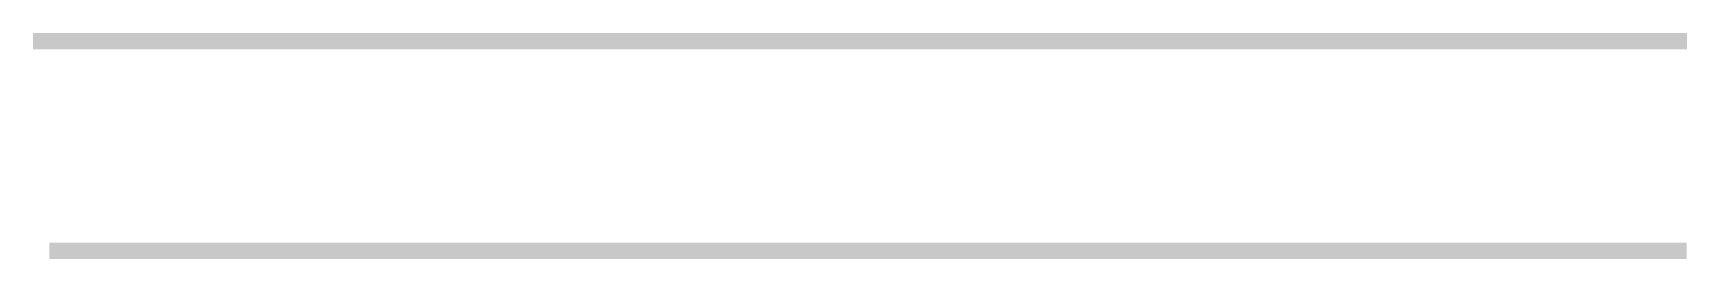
# Model space of a CAD drawing. Header units: millimetres. Extents: x -187347 to 135007, y -6415 to 292048.
# Drawn here: x -187347 to -177317, y 202979 to 204353 of the extents above; entities that cross this region are included whole.
import ezdxf

# ---------------------------------------------------------------- set-up
doc = ezdxf.new("R2010")
doc.units = ezdxf.units.MM
doc.header["$LTSCALE"] = 100
doc.layers.add('A-WALL-PATT', color=7, linetype='Continuous', lineweight=5)

msp = doc.modelspace()

# ---------------------------------------------------------------- hatches: boundary and pattern name
at = {"layer": 'A-WALL-PATT'}
h = msp.add_hatch(dxfattribs=at)
h.set_pattern_fill('FP_28', color=256, angle=-292.61987, style=0, pattern_type=2)
h.set_pattern_definition([(247.38013, (-182336.704, 204333.768), (-0.00031, -50.79954), [13.208, -647.192]), (247.38013, (-182387.503, 204333.768), (-0.00031, -50.79954), [13.208, -647.192]), (247.38013, (-182438.304, 204333.768), (-0.00031, -50.79954), [13.208, -647.192]), (247.38013, (-182489.103, 204333.769), (-0.00031, -50.79954), [13.208, -647.192]), (247.38013, (-182539.903, 204333.769), (-0.00031, -50.79954), [13.208, -647.192]), (292.24913, (-182379.376, 204333.769), (-0.00024, -50.80037), [12.075, -1195.427]), (292.24913, (-182430.175, 204333.769), (-0.00024, -50.80037), [12.075, -1195.427]), (292.24913, (-182480.975, 204333.768), (-0.00024, -50.80037), [12.075, -1195.427]), (292.24913, (-182531.776, 204333.769), (-0.00024, -50.80037), [12.075, -1195.427]), (292.24913, (-182582.576, 204333.768), (-0.00024, -50.80037), [12.075, -1195.427]), (292.24913, (-182633.375, 204333.769), (-0.00024, -50.80037), [12.075, -1195.427]), (292.24913, (-182684.175, 204333.768), (-0.00024, -50.80037), [12.075, -1195.427]), (292.24913, (-182734.976, 204333.769), (-0.00024, -50.80037), [12.075, -1195.427]), (292.24913, (-182785.776, 204333.768), (-0.00024, -50.80037), [12.075, -1195.427]), (67.75113, (-182366.676, 204322.592), (0.00048, -50.80037), [12.075, -1195.427]), (67.75113, (-182417.475, 204322.592), (0.00048, -50.80037), [12.075, -1195.427]), (67.75113, (-182468.276, 204322.592), (0.00048, -50.80037), [12.075, -1195.427]), (67.75113, (-182519.075, 204322.593), (0.00048, -50.80037), [12.075, -1195.427]), (67.75113, (-182569.875, 204322.593), (0.00048, -50.80037), [12.075, -1195.427]), (67.75113, (-182620.676, 204322.593), (0.00048, -50.80037), [12.075, -1195.427]), (67.75113, (-182671.475, 204322.593), (0.00048, -50.80037), [12.075, -1195.427]), (67.75113, (-182722.275, 204322.592), (0.00048, -50.80037), [12.075, -1195.427]), (67.75113, (-182773.076, 204322.593), (0.00048, -50.80037), [12.075, -1195.427]), (112.62013, (-182348.895, 204321.577), (0.00055, -50.79954), [13.208, -647.192]), (112.62013, (-182399.695, 204321.577), (0.00055, -50.79954), [13.208, -647.192]), (112.62013, (-182450.496, 204321.577), (0.00055, -50.79954), [13.208, -647.192]), (112.62013, (-182501.295, 204321.577), (0.00055, -50.79954), [13.208, -647.192]), (112.62013, (-182552.095, 204321.576), (0.00055, -50.79954), [13.208, -647.192]), (261.87013, (-182334.1635, 204342.4045), (6.9e-05, -50.799541), [3.592, -355.618]), (248.19813, (-182334.671, 204338.848), (-0.00022, -50.80049), [5.471, -268.095]), (248.19813, (-182385.472, 204338.849), (-0.00022, -50.80049), [5.471, -268.095]), (111.80113, (-182353.975, 204333.768), (-0.00043, -50.80049), [5.471, -268.095]), (111.80113, (-182404.776, 204333.769), (-0.00043, -50.80049), [5.471, -268.095]), (98.13013, (-182356.0075, 204338.8485), (0.00017, -50.799541), [3.592, -355.618]), (98.13013, (-182334.1635, 204342.4045), (0.00017, -50.799541), [3.592, -355.618]), (116.56513, (-182334.672, 204345.96), (0.00052, -50.79989), [3.408, -110.184]), (135.0001, (-182336.196, 204349.01), (0.00012, -50.79997), [3.592, -68.25]), (146.3101, (-182338.735, 204351.55), (0.00046, -50.8), [1.832, -181.33]), (146.3101, (-182389.536, 204351.55), (0.00046, -50.8), [1.832, -181.33]), (146.3101, (-182440.336, 204351.55), (0.00046, -50.8), [1.832, -181.33]), (161.5651, (-182340.26, 204352.565), (-0.00024, -50.7998), [1.676, -158.967]), (161.5651, (-182391.06, 204352.564), (-0.00024, -50.79978), [1.676, -158.967]), (161.5651, (-182441.86, 204352.564), (-0.00024, -50.79978), [1.676, -158.967]), (161.5651, (-182341.783, 204353.073), (-0.00024, -50.7998), [1.676, -158.967]), (161.5651, (-182392.583, 204353.07), (-0.00024, -50.79978), [1.676, -158.967]), (161.5651, (-182443.384, 204353.073), (-0.00024, -50.79978), [1.676, -158.967]), (180.0001, (-182343.31, 204353.58), (0.0001, -50.8), [4.064, -46.736]), (198.4351, (-182347.37, 204353.58), (0.0005, -50.7998), [1.676, -158.967]), (198.4351, (-182398.17, 204353.58), (0.0005, -50.79978), [1.676, -158.967]), (198.4351, (-182448.97, 204353.58), (0.0005, -50.79978), [1.676, -158.967]), (198.4351, (-182348.896, 204353.07), (0.0005, -50.7998), [1.676, -158.967]), (198.4351, (-182399.695, 204353.073), (0.0005, -50.79978), [1.676, -158.967]), (198.4351, (-182450.495, 204353.07), (0.0005, -50.79978), [1.676, -158.967]), (213.6901, (-182350.42, 204352.564), (-0.00022, -50.8), [1.832, -181.33]), (213.6901, (-182401.22, 204352.565), (-0.00022, -50.8), [1.832, -181.33]), (213.6901, (-182452.02, 204352.564), (-0.00022, -50.8), [1.832, -181.33]), (225.0001, (-182351.943, 204351.55), (0.00012, -50.79997), [3.592, -68.25]), (243.43513, (-182354.483, 204349.01), (-0.00028, -50.79989), [3.408, -110.184]), (261.87013, (-182356.007, 204345.9605), (6.9e-05, -50.799541), [3.592, -355.618]), (261.87013, (-182359.563, 204342.405), (6.9e-05, -50.799541), [3.592, -355.618]), (248.19813, (-182360.071, 204338.848), (-0.00022, -50.80049), [5.471, -268.095]), (248.19813, (-182410.872, 204338.848), (-0.00022, -50.80049), [5.471, -268.095]), (111.80113, (-182379.376, 204333.769), (-0.00043, -50.80049), [5.471, -268.095]), (111.80113, (-182430.175, 204333.769), (-0.00043, -50.80049), [5.471, -268.095]), (98.13013, (-182381.407, 204338.849), (0.00017, -50.799541), [3.592, -355.618]), (98.13013, (-182359.563, 204342.405), (0.00017, -50.799541), [3.592, -355.618]), (116.56513, (-182360.072, 204345.96), (0.00052, -50.79989), [3.408, -110.184]), (135.0001, (-182361.596, 204349.01), (0.00012, -50.79997), [3.592, -68.25]), (146.3101, (-182364.135, 204351.55), (0.00046, -50.8), [1.832, -181.33]), (146.3101, (-182414.936, 204351.55), (0.00046, -50.8), [1.832, -181.33]), (146.3101, (-182465.735, 204351.55), (0.00046, -50.8), [1.832, -181.33]), (161.5651, (-182365.66, 204352.565), (-0.00024, -50.7998), [1.676, -158.967]), (161.5651, (-182416.46, 204352.564), (-0.00024, -50.79978), [1.676, -158.967]), (161.5651, (-182467.26, 204352.565), (-0.00024, -50.79978), [1.676, -158.967]), (161.5651, (-182367.184, 204353.07), (-0.00024, -50.7998), [1.676, -158.967]), (161.5651, (-182417.983, 204353.072), (-0.00024, -50.79978), [1.676, -158.967]), (161.5651, (-182468.784, 204353.07), (-0.00024, -50.79978), [1.676, -158.967]), (180.0001, (-182368.707, 204353.58), (0.0001, -50.8), [4.064, -46.736]), (198.4351, (-182372.77, 204353.58), (0.0005, -50.79978), [1.676, -158.967]), (198.4351, (-182423.57, 204353.58), (0.0005, -50.79978), [1.676, -158.967]), (198.4351, (-182474.37, 204353.58), (0.0005, -50.79978), [1.676, -158.967]), (198.4351, (-182374.295, 204353.073), (0.0005, -50.79978), [1.676, -158.967]), (198.4351, (-182425.095, 204353.073), (0.0005, -50.79978), [1.676, -158.967]), (198.4351, (-182475.896, 204353.073), (0.0005, -50.79978), [1.676, -158.967]), (213.6901, (-182375.82, 204352.564), (-0.00022, -50.8), [1.832, -181.33]), (213.6901, (-182426.62, 204352.564), (-0.00022, -50.8), [1.832, -181.33]), (213.6901, (-182477.42, 204352.565), (-0.00022, -50.8), [1.832, -181.33]), (225.0001, (-182377.343, 204351.55), (0.00012, -50.79997), [3.592, -68.25]), (243.43513, (-182379.884, 204349.008), (-0.00028, -50.79989), [3.408, -110.184]), (261.87013, (-182381.408, 204345.961), (6.9e-05, -50.799541), [3.592, -355.618]), (261.87013, (-182346.864, 204313.957), (6.9e-05, -50.799541), [3.592, -355.618]), (243.43513, (-182347.372, 204310.4), (-0.00028, -50.79989), [3.408, -110.184]), (225.0001, (-182348.895, 204307.352), (0.00012, -50.79997), [3.592, -68.25]), (213.6901, (-182351.435, 204304.813), (-0.00022, -50.8), [1.832, -181.33]), (213.6901, (-182402.235, 204304.812), (-0.00022, -50.8), [1.832, -181.33]), (213.6901, (-182453.036, 204304.813), (-0.00022, -50.8), [1.832, -181.33]), (198.4351, (-182352.96, 204303.797), (0.0005, -50.7998), [1.676, -158.967]), (198.4351, (-182403.76, 204303.796), (0.0005, -50.79978), [1.676, -158.967]), (198.4351, (-182454.56, 204303.797), (0.0005, -50.79978), [1.676, -158.967]), (198.4351, (-182354.483, 204303.29), (0.0005, -50.7998), [1.676, -158.967]), (198.4351, (-182405.284, 204303.29), (0.0005, -50.79978), [1.676, -158.967]), (198.4351, (-182456.083, 204303.29), (0.0005, -50.79978), [1.676, -158.967]), (180.0001, (-182356.01, 204302.78), (0.0001, -50.8), [4.064, -46.736]), (161.5651, (-182360.07, 204302.78), (-0.00024, -50.7998), [1.676, -158.967]), (161.5651, (-182410.87, 204302.78), (-0.00024, -50.79978), [1.676, -158.967]), (161.5651, (-182461.67, 204302.78), (-0.00024, -50.79978), [1.676, -158.967]), (161.5651, (-182361.595, 204303.29), (-0.00024, -50.7998), [1.676, -158.967]), (161.5651, (-182412.396, 204303.29), (-0.00024, -50.79978), [1.676, -158.967]), (161.5651, (-182463.196, 204303.29), (-0.00024, -50.79978), [1.676, -158.967]), (146.3101, (-182363.12, 204303.796), (0.00046, -50.8), [1.832, -181.33]), (146.3101, (-182413.92, 204303.796), (0.00046, -50.8), [1.832, -181.33]), (146.3101, (-182464.72, 204303.797), (0.00046, -50.8), [1.832, -181.33]), (135.0001, (-182364.643, 204304.813), (0.00012, -50.79997), [3.592, -68.25]), (116.56513, (-182367.183, 204307.352), (0.00052, -50.79989), [3.408, -110.184]), (98.13013, (-182368.708, 204310.401), (0.00017, -50.799541), [3.592, -355.618]), (98.13013, (-182346.864, 204313.957), (0.00017, -50.799541), [3.592, -355.618]), (110.55613, (-182347.371, 204317.513), (0.000313, -50.80042), [4.34, -429.695]), (110.55613, (-182398.171, 204317.512), (0.000313, -50.80042), [4.34, -429.695]), (110.55613, (-182448.972, 204317.513), (0.000313, -50.80042), [4.34, -429.695]), (248.19813, (-182366.676, 204322.592), (-0.00022, -50.80049), [5.471, -268.095]), (248.19813, (-182417.475, 204322.592), (-0.00022, -50.80049), [5.471, -268.095]), (261.87013, (-182368.7074, 204317.513), (6.9e-05, -50.799541), [3.592, -355.618]), (180.0001, (-182332.64, 204302.78), (0.0001, -50.8), [2.032, -48.768]), (161.5651, (-182334.67, 204302.78), (-0.00024, -50.7998), [1.676, -158.967]), (161.5651, (-182385.47, 204302.78), (-0.00024, -50.79978), [1.676, -158.967]), (161.5651, (-182436.27, 204302.78), (-0.00024, -50.79978), [1.676, -158.967]), (161.5651, (-182336.196, 204303.29), (-0.00024, -50.7998), [1.676, -158.967]), (161.5651, (-182386.995, 204303.29), (-0.00024, -50.79978), [1.676, -158.967]), (161.5651, (-182437.796, 204303.29), (-0.00024, -50.79978), [1.676, -158.967]), (146.3101, (-182337.72, 204303.796), (0.00046, -50.8), [1.832, -181.33]), (146.3101, (-182388.52, 204303.797), (0.00046, -50.8), [1.832, -181.33]), (146.3101, (-182439.32, 204303.796), (0.00046, -50.8), [1.832, -181.33]), (135.0001, (-182339.244, 204304.813), (0.00012, -50.79997), [3.592, -68.25]), (116.56513, (-182341.783, 204307.353), (0.00052, -50.79989), [3.408, -110.184]), (98.13013, (-182343.307, 204310.4005), (0.00017, -50.799541), [3.592, -355.618]), (249.44413, (-182341.784, 204321.576), (-7.5e-05, -50.80042), [4.34, -429.695]), (249.44413, (-182392.583, 204321.576), (-7.5e-05, -50.80042), [4.34, -429.695]), (249.44413, (-182443.384, 204321.576), (-7.5e-05, -50.80042), [4.34, -429.695]), (261.87013, (-182343.3076, 204317.513), (6.9e-05, -50.799541), [3.592, -355.618]), (261.87013, (-182372.264, 204313.956), (6.9e-05, -50.799541), [3.592, -355.618]), (243.43513, (-182372.771, 204310.4), (-0.00028, -50.79989), [3.408, -110.184]), (225.0001, (-182374.295, 204307.352), (0.00012, -50.79997), [3.592, -68.25]), (213.6901, (-182376.836, 204304.812), (-0.00022, -50.8), [1.832, -181.33]), (213.6901, (-182427.635, 204304.812), (-0.00022, -50.8), [1.832, -181.33]), (213.6901, (-182478.436, 204304.812), (-0.00022, -50.8), [1.832, -181.33]), (198.4351, (-182378.36, 204303.796), (0.0005, -50.79978), [1.676, -158.967]), (198.4351, (-182429.16, 204303.796), (0.0005, -50.79978), [1.676, -158.967]), (198.4351, (-182479.96, 204303.796), (0.0005, -50.79978), [1.676, -158.967]), (198.4351, (-182379.883, 204303.29), (0.0005, -50.79978), [1.676, -158.967]), (198.4351, (-182430.684, 204303.29), (0.0005, -50.79978), [1.676, -158.967]), (198.4351, (-182481.484, 204303.29), (0.0005, -50.79978), [1.676, -158.967]), (180.0001, (-182381.41, 204302.78), (0.0001, -50.8), [2.032, -48.768]), (98.13013, (-182372.264, 204313.956), (0.00017, -50.799541), [3.592, -355.618]), (111.80113, (-182372.771, 204317.513), (-0.00043, -50.80049), [5.471, -268.095]), (111.80113, (-182423.572, 204317.513), (-0.00043, -50.80049), [5.471, -268.095])])
h.paths.add_polyline_path([(-177317.3, 204254.4), (-177317.3, 204352.8), (-187347.2, 204352.8), (-187347.2, 204254.4), (-177318.1, 204254.4)])
h = msp.add_hatch(dxfattribs=at)
h.set_pattern_fill('FP_35', color=256, angle=67.38013, style=0, pattern_type=2)
h.set_pattern_definition([(67.38013, (-182278.975, 202998.393), (0.00031, 50.79954), [13.208, -647.192]), (67.38013, (-182228.175, 202998.392), (0.00031, 50.79954), [13.208, -647.192]), (67.38013, (-182177.375, 202998.393), (0.00031, 50.79954), [13.208, -647.192]), (67.38013, (-182126.576, 202998.393), (0.00031, 50.79954), [13.208, -647.192]), (67.38013, (-182075.775, 202998.393), (0.00031, 50.79954), [13.208, -647.192]), (112.24913, (-182236.303, 202998.393), (0.00024, 50.80037), [12.075, -1195.427]), (112.24913, (-182185.504, 202998.392), (0.00024, 50.80037), [12.075, -1195.427]), (112.24913, (-182134.703, 202998.392), (0.00024, 50.80037), [12.075, -1195.427]), (112.24913, (-182083.904, 202998.392), (0.00024, 50.80037), [12.075, -1195.427]), (112.24913, (-182033.104, 202998.393), (0.00024, 50.80037), [12.075, -1195.427]), (112.24913, (-181982.303, 202998.392), (0.00024, 50.80037), [12.075, -1195.427]), (112.24913, (-181931.503, 202998.393), (0.00024, 50.80037), [12.075, -1195.427]), (112.24913, (-181880.704, 202998.392), (0.00024, 50.80037), [12.075, -1195.427]), (112.24913, (-181829.903, 202998.393), (0.00024, 50.80037), [12.075, -1195.427]), (247.75113, (-182249.003, 203009.569), (-0.00048, 50.80037), [12.075, -1195.427]), (247.75113, (-182198.203, 203009.568), (-0.00048, 50.80037), [12.075, -1195.427]), (247.75113, (-182147.403, 203009.569), (-0.00048, 50.80037), [12.075, -1195.427]), (247.75113, (-182096.604, 203009.569), (-0.00048, 50.80037), [12.075, -1195.427]), (247.75113, (-182045.803, 203009.569), (-0.00048, 50.80037), [12.075, -1195.427]), (247.75113, (-181995.003, 203009.569), (-0.00048, 50.80037), [12.075, -1195.427]), (247.75113, (-181944.204, 203009.568), (-0.00048, 50.80037), [12.075, -1195.427]), (247.75113, (-181893.403, 203009.568), (-0.00048, 50.80037), [12.075, -1195.427]), (247.75113, (-181842.604, 203009.568), (-0.00048, 50.80037), [12.075, -1195.427]), (292.62013, (-182266.784, 203010.585), (-0.00055, 50.79954), [13.208, -647.192]), (292.62013, (-182215.983, 203010.585), (-0.00055, 50.79954), [13.208, -647.192]), (292.62013, (-182165.183, 203010.585), (-0.00055, 50.79954), [13.208, -647.192]), (292.62013, (-182114.384, 203010.584), (-0.00055, 50.79954), [13.208, -647.192]), (292.62013, (-182063.583, 203010.584), (-0.00055, 50.79954), [13.208, -647.192]), (81.87013, (-182281.516, 202989.7566), (-6.9e-05, 50.799541), [3.592, -355.618]), (68.1986, (-182281.007, 202993.312), (-0.00019, 50.80049), [5.471, -268.095]), (68.1986, (-182230.208, 202993.312), (-0.00019, 50.80049), [5.471, -268.095]), (291.80113, (-182261.703, 202998.393), (0.00043, 50.80049), [5.471, -268.095]), (291.80113, (-182210.904, 202998.392), (0.00043, 50.80049), [5.471, -268.095]), (278.13013, (-182259.672, 202993.3126), (-0.00017, 50.799541), [3.592, -355.618]), (278.13013, (-182281.516, 202989.7566), (-0.00017, 50.799541), [3.592, -355.618]), (296.56513, (-182281.007, 202986.2), (-0.00052, 50.79989), [3.408, -110.184]), (315.0001, (-182279.483, 202983.153), (-0.00012, 50.79997), [3.592, -68.25]), (326.3101, (-182276.943, 202980.612), (-0.00046, 50.8), [1.832, -181.33]), (326.3101, (-182226.144, 202980.612), (-0.00046, 50.8), [1.832, -181.33]), (326.3101, (-182175.344, 202980.613), (-0.00046, 50.8), [1.832, -181.33]), (341.5651, (-182275.42, 202979.596), (0.00024, 50.7998), [1.676, -158.967]), (341.5651, (-182224.62, 202979.597), (0.00024, 50.7998), [1.676, -158.967]), (341.5651, (-182173.82, 202979.596), (0.00024, 50.79978), [1.676, -158.967]), (341.5651, (-182273.896, 202979.09), (0.00024, 50.7998), [1.676, -158.967]), (341.5651, (-182223.095, 202979.09), (0.00024, 50.7998), [1.676, -158.967]), (341.5651, (-182172.296, 202979.09), (0.00024, 50.79978), [1.676, -158.967]), (0.0001, (-182272.37, 202978.58), (-0.0001, 50.8), [4.064, -46.736]), (18.4351, (-182268.307, 202978.58), (-0.0005, 50.7998), [1.676, -158.967]), (18.4351, (-182217.51, 202978.58), (-0.0005, 50.7998), [1.676, -158.967]), (18.4351, (-182166.707, 202978.58), (-0.0005, 50.79978), [1.676, -158.967]), (18.4351, (-182266.784, 202979.09), (-0.0005, 50.7998), [1.676, -158.967]), (18.4351, (-182215.983, 202979.09), (-0.0005, 50.7998), [1.676, -158.967]), (18.4351, (-182165.183, 202979.09), (-0.0005, 50.79978), [1.676, -158.967]), (33.6901, (-182265.26, 202979.596), (0.0002, 50.8), [1.832, -181.33]), (33.6901, (-182214.46, 202979.596), (0.00022, 50.8), [1.832, -181.33]), (33.6901, (-182163.66, 202979.597), (0.00022, 50.8), [1.832, -181.33]), (45.0001, (-182263.735, 202980.612), (-0.00012, 50.79997), [3.592, -68.25]), (63.43513, (-182261.196, 202983.152), (0.00028, 50.79989), [3.408, -110.184]), (81.87013, (-182259.671, 202986.2), (-6.9e-05, 50.799541), [3.592, -355.618]), (81.87013, (-182256.115, 202989.756), (-6.9e-05, 50.799541), [3.592, -355.618]), (68.1986, (-182255.607, 202993.312), (-0.00019, 50.80049), [5.471, -268.095]), (68.1986, (-182204.807, 202993.313), (-0.00019, 50.80049), [5.471, -268.095]), (291.80113, (-182236.303, 202998.393), (0.00043, 50.80049), [5.471, -268.095]), (291.80113, (-182185.504, 202998.392), (0.00043, 50.80049), [5.471, -268.095]), (278.13013, (-182234.271, 202993.312), (-0.00017, 50.799541), [3.592, -355.618]), (278.13013, (-182256.115, 202989.756), (-0.00017, 50.799541), [3.592, -355.618]), (296.56513, (-182255.608, 202986.2), (-0.00052, 50.79989), [3.408, -110.184]), (315.0001, (-182254.084, 202983.153), (-0.00012, 50.79997), [3.592, -68.25]), (326.3101, (-182251.543, 202980.612), (-0.00046, 50.8), [1.832, -181.33]), (326.3101, (-182200.743, 202980.613), (-0.00046, 50.8), [1.832, -181.33]), (326.3101, (-182149.944, 202980.613), (-0.00046, 50.8), [1.832, -181.33]), (341.5651, (-182250.02, 202979.596), (0.00024, 50.7998), [1.676, -158.967]), (341.5651, (-182199.22, 202979.596), (0.00024, 50.7998), [1.676, -158.967]), (341.5651, (-182148.42, 202979.596), (0.00024, 50.79978), [1.676, -158.967]), (341.5651, (-182248.495, 202979.09), (0.00024, 50.7998), [1.676, -158.967]), (341.5651, (-182197.695, 202979.09), (0.00024, 50.7998), [1.676, -158.967]), (341.5651, (-182146.895, 202979.09), (0.00024, 50.79978), [1.676, -158.967]), (0.0001, (-182246.97, 202978.58), (-0.0001, 50.8), [4.064, -46.736]), (18.4351, (-182242.907, 202978.58), (-0.0005, 50.7998), [1.676, -158.967]), (18.4351, (-182192.11, 202978.58), (-0.0005, 50.79978), [1.676, -158.967]), (18.4351, (-182141.307, 202978.58), (-0.0005, 50.79978), [1.676, -158.967]), (18.4351, (-182241.384, 202979.09), (-0.0005, 50.7998), [1.676, -158.967]), (18.4351, (-182190.583, 202979.09), (-0.0005, 50.79978), [1.676, -158.967]), (18.4351, (-182139.783, 202979.09), (-0.0005, 50.79978), [1.676, -158.967]), (33.6901, (-182239.86, 202979.596), (0.00022, 50.8), [1.832, -181.33]), (33.6901, (-182189.06, 202979.597), (0.00022, 50.8), [1.832, -181.33]), (33.6901, (-182138.26, 202979.597), (0.00022, 50.8), [1.832, -181.33]), (45.0001, (-182238.335, 202980.612), (-0.00012, 50.79997), [3.592, -68.25]), (63.43513, (-182235.795, 202983.153), (0.00028, 50.79989), [3.408, -110.184]), (81.87013, (-182234.2716, 202986.2), (-6.9e-05, 50.799541), [3.592, -355.618]), (81.87013, (-182268.8156, 203018.204), (-6.9e-05, 50.799541), [3.592, -355.618]), (63.43513, (-182268.308, 203021.76), (0.00028, 50.79989), [3.408, -110.184]), (45.0001, (-182266.783, 203024.81), (-0.00012, 50.79997), [3.592, -68.25]), (33.6901, (-182264.244, 203027.35), (0.0002, 50.8), [1.832, -181.33]), (33.6901, (-182213.443, 203027.35), (0.00022, 50.8), [1.832, -181.33]), (33.6901, (-182162.644, 203027.35), (0.00022, 50.8), [1.832, -181.33]), (18.4351, (-182262.72, 203028.364), (-0.0005, 50.7998), [1.676, -158.967]), (18.4351, (-182211.92, 203028.364), (-0.0005, 50.7998), [1.676, -158.967]), (18.4351, (-182161.12, 203028.364), (-0.0005, 50.79978), [1.676, -158.967]), (18.4351, (-182261.195, 203028.873), (-0.0005, 50.7998), [1.676, -158.967]), (18.4351, (-182210.395, 203028.873), (-0.0005, 50.7998), [1.676, -158.967]), (18.4351, (-182159.596, 203028.87), (-0.0005, 50.79978), [1.676, -158.967]), (0.0001, (-182259.67, 203029.38), (-0.0001, 50.8), [4.064, -46.736]), (341.5651, (-182255.607, 203029.38), (0.00024, 50.7998), [1.676, -158.967]), (341.5651, (-182204.807, 203029.38), (0.00024, 50.7998), [1.676, -158.967]), (341.5651, (-182154.007, 203029.38), (0.00024, 50.79978), [1.676, -158.967]), (341.5651, (-182254.083, 203028.872), (0.00024, 50.7998), [1.676, -158.967]), (341.5651, (-182203.284, 203028.87), (0.00024, 50.7998), [1.676, -158.967]), (341.5651, (-182152.484, 203028.873), (0.00024, 50.79978), [1.676, -158.967]), (326.3101, (-182252.56, 203028.364), (-0.00046, 50.8), [1.832, -181.33]), (326.3101, (-182201.76, 203028.365), (-0.00046, 50.8), [1.832, -181.33]), (326.3101, (-182150.96, 203028.365), (-0.00046, 50.8), [1.832, -181.33]), (315.0001, (-182251.036, 203027.35), (-0.00012, 50.79997), [3.592, -68.25]), (296.56513, (-182248.495, 203024.809), (-0.00052, 50.79989), [3.408, -110.184]), (278.13013, (-182246.9716, 203021.76), (-0.00017, 50.799541), [3.592, -355.618]), (278.13013, (-182268.8156, 203018.204), (-0.00017, 50.799541), [3.592, -355.618]), (290.55613, (-182268.307, 203014.648), (-0.000313, 50.80042), [4.34, -429.695]), (290.55613, (-182217.507, 203014.649), (-0.000313, 50.80042), [4.34, -429.695]), (290.55613, (-182166.708, 203014.648), (-0.000313, 50.80042), [4.34, -429.695]), (68.1986, (-182249.003, 203009.569), (-0.00019, 50.80049), [5.471, -268.095]), (68.1986, (-182198.203, 203009.568), (-0.00019, 50.80049), [5.471, -268.095]), (81.87013, (-182246.972, 203014.648), (-6.9e-05, 50.799541), [3.592, -355.618]), (0.0001, (-182283.04, 203029.38), (-0.0001, 50.8), [2.032, -48.768]), (341.5651, (-182281.01, 203029.38), (0.00024, 50.7998), [1.676, -158.967]), (341.5651, (-182230.207, 203029.38), (0.00024, 50.7998), [1.676, -158.967]), (341.5651, (-182179.408, 203029.38), (0.00024, 50.79978), [1.676, -158.967]), (341.5651, (-182279.483, 203028.873), (0.00024, 50.7998), [1.676, -158.967]), (341.5651, (-182228.683, 203028.87), (0.00024, 50.7998), [1.676, -158.967]), (341.5651, (-182177.883, 203028.873), (0.00024, 50.79978), [1.676, -158.967]), (326.3101, (-182277.96, 203028.364), (-0.00046, 50.8), [1.832, -181.33]), (326.3101, (-182227.16, 203028.364), (-0.00046, 50.8), [1.832, -181.33]), (326.3101, (-182176.36, 203028.365), (-0.00046, 50.8), [1.832, -181.33]), (315.0001, (-182276.436, 203027.35), (-0.00012, 50.79997), [3.592, -68.25]), (296.56513, (-182273.895, 203024.809), (-0.00052, 50.79989), [3.408, -110.184]), (278.13013, (-182272.371, 203021.76), (-0.00017, 50.799541), [3.592, -355.618]), (69.44413, (-182273.895, 203010.585), (7.5e-05, 50.80042), [4.34, -429.695]), (69.44413, (-182223.095, 203010.584), (7.5e-05, 50.80042), [4.34, -429.695]), (69.44413, (-182172.295, 203010.585), (7.5e-05, 50.80042), [4.34, -429.695]), (81.87013, (-182272.372, 203014.6484), (-6.9e-05, 50.799541), [3.592, -355.618]), (81.87013, (-182243.4154, 203018.205), (-6.9e-05, 50.799541), [3.592, -355.618]), (63.43513, (-182242.908, 203021.76), (0.00028, 50.79989), [3.408, -110.184]), (45.0001, (-182241.383, 203024.81), (-0.00012, 50.79997), [3.592, -68.25]), (33.6901, (-182238.843, 203027.35), (0.00022, 50.8), [1.832, -181.33]), (33.6901, (-182188.043, 203027.35), (0.00022, 50.8), [1.832, -181.33]), (33.6901, (-182137.243, 203027.35), (0.00022, 50.8), [1.832, -181.33]), (18.4351, (-182237.32, 203028.365), (-0.0005, 50.7998), [1.676, -158.967]), (18.4351, (-182186.52, 203028.364), (-0.0005, 50.79978), [1.676, -158.967]), (18.4351, (-182135.72, 203028.365), (-0.0005, 50.79978), [1.676, -158.967]), (18.4351, (-182235.795, 203028.873), (-0.0005, 50.7998), [1.676, -158.967]), (18.4351, (-182184.996, 203028.87), (-0.0005, 50.79978), [1.676, -158.967]), (18.4351, (-182134.195, 203028.873), (-0.0005, 50.79978), [1.676, -158.967]), (0.0001, (-182234.27, 203029.38), (-0.0001, 50.8), [2.032, -48.768]), (278.13013, (-182243.4154, 203018.205), (-0.00017, 50.799541), [3.592, -355.618]), (291.80113, (-182242.907, 203014.649), (0.00043, 50.80049), [5.471, -268.095]), (291.80113, (-182192.107, 203014.649), (0.00043, 50.80049), [5.471, -268.095])])
h.paths.add_polyline_path([(-177318.1, 202979.4), (-177318.1, 203077.8), (-187248.8, 203077.8), (-187248.8, 202979.4), (-177691.2, 202979.4)])

doc.saveas('drawing.dxf')
